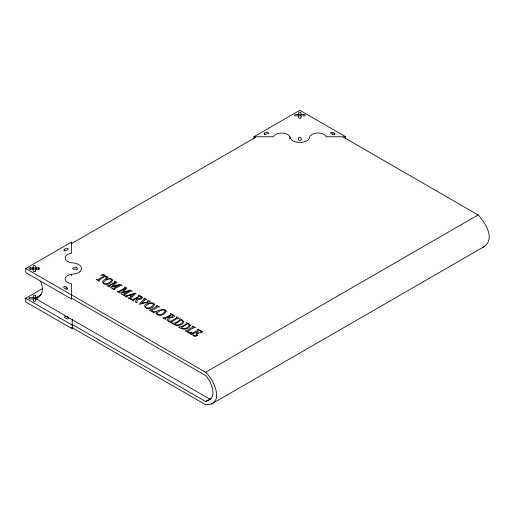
<?xml version="1.0" encoding="UTF-8"?>
<svg xmlns="http://www.w3.org/2000/svg" width="515" height="515" viewBox="0 0 515 515"><rect width="100%" height="100%" fill="white"/><g stroke="black" fill="none" stroke-linecap="round" stroke-linejoin="round"><path stroke-width="0.77" d="M33.25 297.129L33.25 295.829A1.133 0.657 0 0 1 34.37 295.166A1.133 0.657 0 0 1 35.516 295.816M35.438 298.101L35.445 298.494A1.197 0.689 0 0 0 36.443 298.97L38.065 298.97M71.566 327.328L205.582 404.7C225.493 405.221 214.092 379.349 205.582 372.274L71.566 294.895M211.498 404.024L484.016 246.691C495.578 238.831 485.272 222.435 478.094 214.935L343.389 137.164M25.75 268.508L71.617 242.031L71.617 253.264A8.491 4.905 0 0 0 65.135 258.028A8.491 4.905 0 0 0 71.617 262.792A9.901 5.717 0 0 1 81.525 268.508A9.901 5.717 0 0 1 71.617 274.231A8.491 4.905 0 0 0 65.135 278.995A8.491 4.905 0 0 0 71.617 283.759L71.617 299.099L25.75 272.615L25.75 268.508L71.617 294.992M253.94 138.818L253.94 136.765L299.814 110.281L345.681 136.765L345.681 138.818M71.617 243.55L255.846 137.19M64.324 249.415L65.823 248.545A1.3 0.747 0 0 1 67.806 248.442A1.3 0.747 0 0 1 67.626 249.588L66.126 250.457A1.275 0.734 0 0 1 64.324 250.457A1.275 0.734 0 0 1 64.324 249.415L64.324 250.779M72.229 319.094L72.306 328.815L25.75 301.932L25.75 298.256L42.43 288.625M211.15 398.803L209.714 399.074L34.975 298.191L41.232 294.574M205.582 372.274L478.094 214.935M71.566 324.083L205.582 401.455L209.714 399.074M264.736 132.967L266.57 132.355A1.3 0.747 0 0 1 268.54 132.548A1.3 0.747 0 0 1 267.845 133.63L266.01 134.241A1.275 0.734 0 0 1 264.266 133.977A1.275 0.734 0 0 1 264.736 132.967L264.736 134.338M482.639 247.039L484.016 246.691M34.975 298.191C43.485 297.696 43.666 286.9 40.447 281.126M205.582 401.455C218.495 399.022 211.697 381.815 205.582 375.512L71.566 298.14M65.753 316.397L65.418 316.422A1.307 0.753 0 0 0 64.517 316.937L64.478 317.137A1.307 0.753 0 0 0 64.858 317.665L66.384 318.54A1.281 0.74 0 0 0 67.349 318.869L67.723 318.862A1.281 0.74 0 0 0 68.733 318.276L68.752 318.058A1.281 0.74 0 0 0 68.205 317.523M253.94 136.765L273.401 136.765A8.491 4.905 0 0 1 281.654 133.018A8.491 4.905 0 0 1 289.906 136.765A9.901 5.717 0 0 0 299.814 142.481A9.901 5.717 0 0 0 309.715 136.765A8.491 4.905 0 0 1 317.967 133.018A8.491 4.905 0 0 1 326.22 136.765L345.681 136.765M30.372 267.851L32.271 267.851A1.146 0.663 0 0 1 33.417 268.508A1.146 0.663 0 0 1 32.271 269.171L30.372 269.171A1.165 0.67 0 0 1 28.995 268.508A1.165 0.67 0 0 1 30.372 267.851L30.372 269.216M36.694 267.851L38.599 267.851A1.146 0.663 0 0 1 39.739 268.508A1.146 0.663 0 0 1 38.599 269.171L36.694 269.171A1.165 0.67 0 0 1 35.316 268.508A1.165 0.67 0 0 1 36.694 267.851L36.694 269.216M36.43 297.625L36.771 297.638M332.89 132.548L334.39 133.417A1.3 0.747 0 0 1 334.57 134.563A1.3 0.747 0 0 1 332.587 134.46L331.087 133.591A1.275 0.734 0 0 1 331.087 132.548A1.275 0.734 0 0 1 332.89 132.548L332.89 133.919M66.66 316.622L68.186 317.498M25.75 298.256L72.306 325.132M67.253 288.027A1.275 0.734 0 0 1 66.789 289.031A1.275 0.734 0 0 1 65.045 288.761L63.982 287.705A1.3 0.747 0 0 1 64.324 286.565A1.3 0.747 0 0 1 66.197 286.964L67.253 288.027L67.253 289.391M72.287 327.302L72.306 328.815M35.554 295.835L35.58 297.142A1.152 0.663 0 0 1 34.763 297.709L34.087 297.709A1.152 0.663 0 0 1 33.295 297.155M334.39 133.417L334.39 134.782M289.906 136.765L289.906 138.818M71.617 274.231L71.617 275.596M66.197 286.964L66.197 288.336M38.599 267.851L38.599 269.216M32.271 267.851L32.271 269.216M65.791 316.377A1.307 0.753 0 0 1 66.705 316.596M35.438 298.095A1.197 0.689 0 0 1 36.468 297.599M106.534 276.941L105.717 278.306L106.013 278.473L108.15 277.244L102.955 274.244L100.818 275.48L103.483 275.177L104.674 275.737L98.32 279.4L96.26 279.478L99.08 281.106L99.472 280.875L98.957 280.372L99.266 279.89L105.569 276.252L106.534 276.941M103.309 282.497L103.296 282.87C105.62 285.181 110.706 282.638 111.646 279.922C109.27 277.637 104.867 280.173 103.309 282.497M145.307 306.747L145.294 307.114C147.618 309.425 152.704 306.889 153.644 304.165C151.268 301.887 146.865 304.423 145.307 306.747M156.908 313.442L156.895 313.815C159.219 316.126 164.304 313.584 165.244 310.867C162.869 308.582 158.466 311.118 156.908 313.442M33.308 300.612L33.301 300.812A1.152 0.663 0 0 0 34.145 301.391L34.808 301.391A1.152 0.663 0 0 0 35.632 300.818L35.599 299.518A1.133 0.657 0 0 0 34.415 298.842A1.133 0.657 0 0 0 33.295 299.505L33.308 300.612M141.277 297.161C140.647 298.803 138.078 299.247 136.713 298.159L140.093 296.202L141.277 297.161M173.137 315.553C172.506 317.195 169.937 317.639 168.572 316.551L171.952 314.601L173.137 315.553M171.418 321.972L171.868 322.673L171.476 322.905L168.791 321.354L170.722 321.27L176.433 317.974L176.754 317.646L176.272 317.028L176.671 316.802L179.355 318.354L177.379 318.457L171.418 321.972M142.481 297.561C142.037 299.324 139.507 299.53 138.033 299.112L136.9 301.442L137.17 302.64L136.778 302.872L135.175 301.945L136.842 298.784L136.23 298.43L133.733 299.878L133.379 300.213L133.887 300.747L133.488 300.972L130.971 299.518L131.364 299.286C132.773 300.277 140.492 296.125 138.451 295.192L138.85 294.966L141.599 296.556L142.481 297.561M174.34 315.959C173.896 317.716 171.366 317.922 169.892 317.504L168.759 319.834L169.029 321.038L168.637 321.263L167.034 320.336L168.701 317.176L168.096 316.828L165.592 318.27L165.244 318.611L165.746 319.139L165.354 319.364L162.83 317.909L163.223 317.684C164.633 318.669 172.351 314.523 170.317 313.59L170.71 313.358L173.458 314.948L174.34 315.959M112.566 280.321C106.972 290.312 94.644 279.297 110.223 278.557A3.174 1.835 0 0 1 112.431 279.838L112.566 280.321M154.564 304.571C148.97 314.556 136.642 303.547 152.221 302.801A3.174 1.835 0 0 1 154.429 304.082L154.564 304.571M166.165 311.266C160.571 321.257 148.243 310.242 163.822 309.502A3.174 1.835 0 0 1 166.03 310.783L166.165 311.266M130.862 298.481L131.151 299.164L130.752 299.395L128.267 297.96L129.741 297.985L131.228 296.518L129.136 295.314L126.877 296.131L127.25 296.91L126.851 297.142L124.611 295.842L126.323 295.777L135.876 293.125L130.862 298.481M198.166 329.89L192.185 333.623L190.26 333.752L195.217 336.61L197.651 335.336L197.348 335.162C194.561 336.849 189.919 333.81 195.867 332.529L196.962 333.36L196.176 334.261L196.492 334.441L199.569 332.658L197.541 332.883L196.318 332.272L199.447 330.463L201.062 331.448L200.541 332.78L200.856 332.96L202.756 331.866L198.14 329.201L197.747 329.426L198.166 329.89M114.343 289.018L114.729 289.681L114.33 289.913L111.697 288.387L113.738 288.284L119.467 284.975L110.448 287.518L115.36 282.445C114.607 283.939 108.362 284.486 109.746 286.81L109.354 287.035L106.94 285.645L108.646 285.638L110.133 284.93L114.671 282.233L114.465 281.345L114.858 281.119L116.892 282.291L112.695 286.688L120.259 284.235L122.203 285.355L120.304 285.516L114.343 289.018M124.405 294.825L124.785 295.488L124.392 295.719L121.752 294.194L123.793 294.091L129.523 290.782L120.504 293.325L125.415 288.252C124.669 289.745 118.424 290.293 119.802 292.617L119.409 292.842L117.002 291.451L118.701 291.445L120.195 290.737L124.733 288.04L124.527 287.151L124.92 286.926L126.954 288.097L122.75 292.494L130.314 290.042L132.258 291.162L130.359 291.323L124.405 294.825M156.991 306.135L151.024 309.856L149.15 310.017L153.811 312.708L156.283 311.427L153.322 311.749L151.648 310.616L157.616 307.082L159.547 306.921L157.03 305.466L156.637 305.691L156.991 306.135M183.881 321.901C182.181 326.388 175.383 326.356 172.203 323.323L172.602 323.098C174.012 324.128 181.57 320.027 179.722 319.023L180.121 318.791L182.722 320.298L183.881 321.901M190.331 325.628C188.632 330.109 181.834 330.076 178.654 327.044L179.046 326.819C180.456 327.849 188.014 323.755 186.173 322.744L186.565 322.519L189.172 324.019L190.331 325.628M192.958 326.896L186.99 330.624L185.117 330.778L189.778 333.469L192.25 332.188L189.288 332.516L187.615 331.377L193.582 327.849L195.513 327.682L192.996 326.233L192.604 326.459L192.958 326.896M182.812 321.527C181.75 324.218 177.115 326.227 174.791 324.064L181.325 320.034L182.812 321.527M189.263 325.255C188.2 327.946 183.565 329.948 181.235 327.791L187.769 323.755L189.263 325.255M29.065 298.076L29.072 298.462A1.197 0.689 0 0 0 30.07 298.945L32.329 298.951A1.133 0.657 0 0 0 33.475 298.301A1.133 0.657 0 0 0 32.348 297.638L30.057 297.599A1.152 0.663 0 0 0 29.065 298.076M144.206 299.035L139.134 304.346L150.393 301.629L148.172 300.348L147.779 300.58C149.298 302.743 142.294 302.402 141.329 303.612L145.211 299.608L146.781 299.55L144.316 298.127L143.923 298.352A1.358 0.785 0 0 1 144.206 299.035M133.72 293.859L131.57 296.144L129.78 295.108L133.72 293.859M297.483 114.594L295.584 114.594A1.146 0.663 0 0 0 294.438 115.257A1.146 0.663 0 0 0 295.584 115.92L297.483 115.92A1.165 0.67 0 0 0 298.861 115.257A1.165 0.67 0 0 0 297.483 114.594M303.811 114.594L301.906 114.594A1.146 0.663 0 0 0 300.76 115.257A1.146 0.663 0 0 0 301.906 115.92L303.811 115.92A1.165 0.67 0 0 0 305.183 115.257A1.165 0.67 0 0 0 303.811 114.594M76.471 267.742L74.25 267.742A1.352 0.779 0 0 0 72.641 268.508A1.352 0.779 0 0 0 74.25 269.281L76.471 269.274A1.333 0.766 0 0 0 77.804 268.508A1.333 0.766 0 0 0 76.471 267.742M301.14 139.565L301.14 138.284A1.352 0.779 0 0 0 299.814 137.357A1.352 0.779 0 0 0 298.481 138.284L298.488 139.565A1.333 0.766 0 0 0 299.814 140.338A1.333 0.766 0 0 0 301.14 139.565M300.953 114.047L300.953 112.952A1.165 0.67 0 0 0 299.814 112.154A1.165 0.67 0 0 0 298.668 112.952L298.668 114.047A1.146 0.663 0 0 0 299.814 114.71A1.146 0.663 0 0 0 300.953 114.047M300.953 117.697L300.953 116.602A1.165 0.67 0 0 0 299.814 115.804A1.165 0.67 0 0 0 298.668 116.602L298.668 117.697A1.146 0.663 0 0 0 299.814 118.36A1.146 0.663 0 0 0 300.953 117.697M35.509 267.298L35.509 266.204A1.165 0.67 0 0 0 34.37 265.405A1.165 0.67 0 0 0 33.224 266.204L33.224 267.298A1.146 0.663 0 0 0 34.37 267.961A1.146 0.663 0 0 0 35.509 267.298M35.509 270.954L35.509 269.854A1.165 0.67 0 0 0 34.37 269.062A1.165 0.67 0 0 0 33.224 269.854L33.224 270.954A1.146 0.663 0 0 0 34.37 271.611A1.146 0.663 0 0 0 35.509 270.954"/></g></svg>
